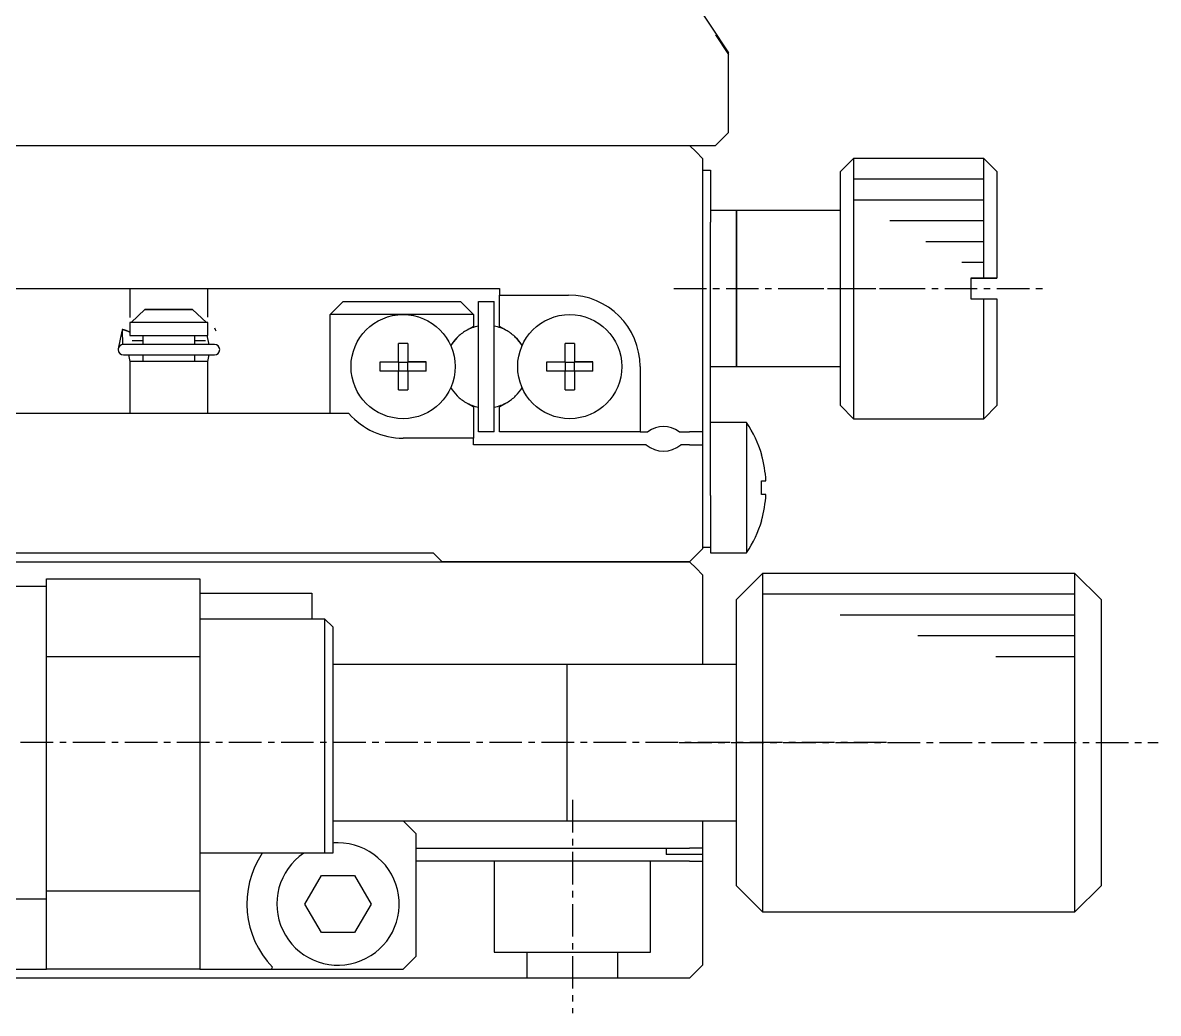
# Model space of a CAD drawing. Extents: x 372 to 608, y 46 to 208.
# Drawn here: x 564.66 to 608.27, y 94.65 to 132.72 of the extents above; entities that cross this region are included whole.
import ezdxf

# ---------------------------------------------------------------- set-up
doc = ezdxf.new("R2010")
doc.units = 0
doc.linetypes.add('CENTER', pattern=[2, 1.25, -0.25, 0.25, -0.25])
doc.layers.get('0').update_dxf_attribs({"linetype": 'CONTINUOUS'})
doc.layers.add('CENTER', color=1, linetype='CENTER')

msp = doc.modelspace()

# ---------------------------------------------------------------- linework, layer by layer
at = {"color": 7, "linetype": 'CONTINUOUS'}
for p, q in [((541.267, 208.002), (591.767, 131.56)), ((591.267, 132.257), (591.767, 131.502)), ((591.767, 128.502), (591.767, 131.56)), ((591.767, 128.502), (591.267, 128.002)), ((535.267, 128.002), (591.267, 128.002)), ((541.267, 128.002), (590.267, 128.002)), ((590.517, 127.752), (590.267, 128.002)), ((590.517, 127.752), (590.767, 127.502)), ((590.767, 127.502), (590.767, 117.002)), ((596.567, 127.502), (596.067, 127.002)), ((601.567, 127.502), (596.567, 127.502)), ((596.567, 127.502), (596.567, 117.502)), ((601.567, 122.902), (601.567, 127.502)), ((602.067, 127.002), (601.567, 127.502)), ((590.767, 127.052), (591.067, 127.052)), ((591.067, 127.052), (591.067, 125.052)), ((596.067, 118.002), (596.067, 127.002)), ((602.067, 127.002), (602.067, 122.902)), ((592.067, 125.502), (591.067, 125.502)), ((592.067, 125.502), (592.067, 119.502)), ((592.067, 119.502), (592.067, 125.502)), ((596.067, 125.502), (592.067, 125.502)), ((591.067, 114.552), (591.067, 125.052)), ((601.067, 122.902), (601.567, 122.902)), ((601.567, 122.902), (601.067, 122.902)), ((601.067, 122.902), (601.067, 122.102)), ((602.067, 122.902), (601.567, 122.902)), ((601.567, 122.902), (602.067, 122.902)), ((559.967, 122.502), (568.967, 122.502)), ((568.767, 122.502), (568.767, 121.389)), ((568.967, 122.502), (571.267, 122.502)), ((571.267, 122.502), (580.767, 122.502)), ((571.767, 121.408), (571.767, 122.502)), ((580.767, 122.502), (582.967, 122.502)), ((582.967, 122.502), (582.967, 122.252)), ((582.967, 121.046), (582.967, 122.252)), ((582.967, 122.252), (585.617, 122.252)), ((601.067, 122.102), (601.567, 122.102)), ((601.567, 117.502), (601.567, 122.102)), ((601.567, 122.102), (602.067, 122.102)), ((602.067, 122.102), (602.067, 118.002)), ((568.821, 121.202), (569.35, 121.702)), ((569.35, 121.702), (571.183, 121.702)), ((571.183, 121.702), (569.35, 121.702)), ((571.183, 121.702), (571.712, 121.202)), ((576.467, 121.502), (576.967, 122.002)), ((576.967, 122.002), (581.467, 122.002)), ((581.467, 122.002), (581.967, 121.502)), ((582.167, 117.002), (582.167, 122.002)), ((582.167, 122.002), (582.767, 122.002)), ((582.767, 117.002), (582.767, 122.002)), ((576.467, 117.702), (576.467, 121.502)), ((579.267, 121.502), (576.467, 121.502)), ((581.967, 121.502), (579.267, 121.502)), ((581.967, 121.502), (581.967, 121.046)), ((568.462, 120.869), (568.326, 120.181)), ((568.482, 120.921), (568.494, 120.352)), ((568.487, 120.93), (568.715, 120.86)), ((568.715, 120.86), (568.767, 120.835)), ((568.821, 121.202), (568.767, 121.202)), ((568.767, 121.202), (568.767, 120.702)), ((571.712, 121.202), (568.821, 121.202)), ((571.767, 121.202), (571.712, 121.202)), ((571.767, 120.702), (571.767, 121.202)), ((572.067, 120.921), (572.043, 120.974)), ((572.088, 120.868), (572.068, 120.921)), ((581.967, 121.046), (581.673, 120.877)), ((583.26, 120.877), (582.967, 121.046)), ((568.767, 120.702), (571.767, 120.702)), ((568.866, 120.502), (569.267, 120.502)), ((569.267, 120.702), (569.267, 120.354)), ((571.267, 120.354), (571.267, 120.702)), ((571.267, 120.502), (571.683, 120.502)), ((571.725, 120.702), (571.813, 120.354)), ((579.087, 119.682), (579.087, 120.388)), ((579.447, 120.388), (579.447, 119.682)), ((585.487, 119.682), (585.487, 120.388)), ((585.847, 120.388), (585.847, 119.682)), ((572.025, 120.354), (568.525, 120.354)), ((568.525, 119.954), (572.025, 119.954)), ((568.791, 119.702), (568.737, 119.954)), ((569.267, 119.954), (569.267, 119.702)), ((571.267, 119.702), (571.267, 119.954)), ((571.812, 119.954), (571.758, 119.702)), ((569.267, 119.702), (568.767, 119.702)), ((571.767, 119.702), (568.767, 119.702)), ((568.767, 119.702), (568.767, 117.702)), ((571.267, 119.702), (569.267, 119.702)), ((571.267, 119.702), (569.267, 119.702)), ((571.767, 119.702), (571.267, 119.702)), ((571.767, 117.702), (571.767, 119.702)), ((578.38, 119.682), (579.087, 119.682)), ((578.38, 119.682), (579.087, 119.682)), ((579.097, 119.672), (579.087, 119.682)), ((579.097, 119.332), (579.097, 119.672)), ((579.097, 119.672), (579.436, 119.672)), ((579.436, 119.672), (579.447, 119.682)), ((579.436, 119.672), (579.436, 119.332)), ((579.447, 119.682), (580.153, 119.682)), ((580.153, 119.682), (579.447, 119.682)), ((584.78, 119.682), (585.487, 119.682)), ((584.78, 119.682), (585.487, 119.682)), ((585.497, 119.672), (585.487, 119.682)), ((585.497, 119.332), (585.497, 119.672)), ((585.497, 119.672), (585.836, 119.672)), ((585.836, 119.672), (585.847, 119.682)), ((585.836, 119.672), (585.836, 119.332)), ((585.847, 119.682), (586.553, 119.682)), ((586.553, 119.682), (585.847, 119.682)), ((588.367, 119.502), (588.367, 117.002)), ((591.067, 119.502), (592.067, 119.502)), ((592.067, 119.502), (596.067, 119.502)), ((579.087, 119.322), (578.38, 119.322)), ((579.097, 119.332), (579.087, 119.322)), ((579.087, 118.616), (579.087, 119.322)), ((579.436, 119.332), (579.097, 119.332)), ((579.436, 119.332), (579.447, 119.322)), ((579.447, 119.322), (579.447, 118.616)), ((580.153, 119.322), (579.447, 119.322)), ((585.487, 119.322), (584.78, 119.322)), ((585.497, 119.332), (585.487, 119.322)), ((585.487, 118.616), (585.487, 119.322)), ((585.836, 119.332), (585.497, 119.332)), ((585.836, 119.332), (585.847, 119.322)), ((585.847, 119.322), (585.847, 118.616)), ((586.553, 119.322), (585.847, 119.322)), ((581.673, 118.127), (581.967, 117.957)), ((581.967, 117.957), (581.967, 116.752)), ((582.967, 117.957), (583.26, 118.127)), ((582.967, 117.002), (582.967, 117.957)), ((596.067, 118.002), (596.567, 117.502)), ((601.567, 117.502), (602.067, 118.002)), ((569.192, 117.702), (560.192, 117.702)), ((577.188, 117.702), (569.192, 117.702)), ((592.458, 117.352), (591.067, 117.352)), ((592.458, 117.352), (592.458, 112.352)), ((596.567, 117.502), (601.567, 117.502)), ((582.767, 117.002), (582.167, 117.002)), ((588.367, 117.002), (582.967, 117.002)), ((588.367, 117.002), (588.667, 117.002)), ((589.867, 117.002), (590.267, 117.002)), ((590.767, 117.002), (590.267, 117.002)), ((590.767, 117.002), (590.767, 116.502)), ((581.967, 116.752), (579.267, 116.752)), ((581.967, 116.502), (581.967, 116.752)), ((588.605, 116.502), (581.967, 116.502)), ((590.267, 116.502), (589.928, 116.502)), ((590.267, 116.502), (590.767, 116.502)), ((590.767, 116.502), (590.767, 112.502)), ((593.029, 116.11), (593.036, 116.114)), ((593.029, 115.112), (593.202, 115.112)), ((591.067, 114.552), (591.067, 112.552)), ((593.202, 114.592), (593.029, 114.592)), ((593.036, 113.59), (593.029, 113.593)), ((591.067, 112.552), (590.767, 112.552)), ((591.067, 112.552), (591.067, 112.352)), ((551.117, 112.352), (580.417, 112.352)), ((580.417, 112.352), (580.767, 112.002)), ((590.267, 112.002), (590.517, 112.252)), ((590.767, 112.502), (590.517, 112.252)), ((591.067, 112.352), (592.458, 112.352)), ((560.267, 112.002), (573.267, 112.002)), ((573.267, 112.002), (580.767, 112.002)), ((587.267, 112.002), (580.767, 112.002)), ((580.767, 112.002), (587.267, 112.002)), ((588.067, 112.002), (587.267, 112.002)), ((587.267, 112.002), (588.067, 112.002)), ((590.267, 112.002), (588.067, 112.002)), ((588.067, 112.002), (590.267, 112.002)), ((590.517, 111.752), (590.267, 112.002)), ((590.517, 111.752), (590.767, 111.502)), ((565.567, 108.352), (565.567, 111.352)), ((565.567, 111.352), (571.467, 111.352)), ((571.467, 111.352), (571.467, 108.352)), ((590.767, 111.502), (590.767, 111.052)), ((590.767, 111.502), (590.767, 108.052)), ((593.067, 111.552), (592.067, 110.552)), ((605.067, 111.552), (593.067, 111.552)), ((593.067, 111.552), (593.067, 104.993)), ((605.067, 98.552), (605.067, 111.552)), ((606.067, 110.552), (605.067, 111.552)), ((565.567, 111.052), (562.067, 111.052)), ((571.467, 110.802), (575.767, 110.802)), ((575.767, 110.802), (575.767, 109.802)), ((592.067, 105.002), (592.067, 110.552)), ((606.067, 110.552), (606.067, 99.552)), ((576.267, 109.802), (571.467, 109.802)), ((576.567, 109.502), (576.267, 109.802)), ((576.267, 100.802), (576.267, 109.802)), ((576.567, 109.502), (576.567, 100.802)), ((571.467, 108.352), (565.567, 108.352)), ((565.567, 99.352), (565.567, 108.352)), ((571.467, 108.352), (571.467, 99.352)), ((585.572, 108.052), (576.567, 108.052)), ((592.067, 108.052), (585.562, 108.052)), ((585.567, 102.052), (585.567, 108.052)), ((592.067, 99.552), (592.067, 105.002)), ((593.067, 104.993), (593.067, 98.552)), ((576.567, 102.052), (585.567, 102.052)), ((579.767, 101.552), (579.267, 102.052)), ((585.562, 102.052), (585.567, 102.052)), ((585.567, 102.052), (585.572, 102.052)), ((585.567, 102.052), (592.067, 102.052)), ((590.767, 102.052), (590.767, 101.002)), ((579.767, 96.852), (579.767, 101.552)), ((576.267, 100.802), (571.467, 100.802)), ((576.567, 100.802), (576.267, 100.802)), ((579.767, 101.002), (590.267, 101.002)), ((589.367, 101.002), (589.367, 100.752)), ((590.767, 100.752), (589.367, 100.752)), ((590.767, 101.002), (590.267, 101.002)), ((590.767, 101.002), (590.767, 100.752)), ((590.767, 100.752), (590.767, 100.502)), ((590.267, 100.502), (579.767, 100.502)), ((590.267, 100.502), (590.767, 100.502)), ((590.767, 100.502), (590.767, 96.502)), ((575.496, 98.852), (576.132, 99.952)), ((576.132, 99.952), (577.402, 99.952)), ((577.402, 99.952), (578.037, 98.852)), ((592.067, 99.552), (593.067, 98.552)), ((605.067, 98.552), (606.067, 99.552)), ((562.067, 99.052), (565.567, 99.052)), ((565.567, 96.352), (565.567, 99.352)), ((565.567, 99.352), (571.467, 99.352)), ((571.467, 99.352), (571.467, 96.352)), ((590.767, 99.052), (590.767, 97.702)), ((576.132, 97.752), (575.496, 98.852)), ((578.037, 98.852), (577.402, 97.752)), ((593.067, 98.552), (605.067, 98.552)), ((577.402, 97.752), (576.132, 97.752)), ((590.767, 97.702), (590.767, 96.502)), ((579.267, 96.352), (579.767, 96.852)), ((574.219, 96.352), (574.248, 96.421)), ((590.767, 96.502), (590.517, 96.252)), ((590.767, 96.502), (590.517, 96.252)), ((590.267, 96.002), (541.267, 96.002)), ((562.814, 96.352), (565.567, 96.352)), ((571.467, 96.352), (565.567, 96.352)), ((571.467, 96.352), (574.219, 96.352)), ((574.219, 96.352), (579.267, 96.352)), ((590.517, 96.252), (590.267, 96.002))]:
    msp.add_line(p, q, dxfattribs=at)
at = {"color": 3, "linetype": 'CONTINUOUS'}
for p, q in [((601.567, 126.702), (596.567, 126.702)), ((601.567, 125.902), (596.567, 125.902)), ((601.567, 125.102), (597.952, 125.102)), ((601.567, 124.302), (599.338, 124.302)), ((601.567, 123.502), (600.724, 123.502)), ((605.067, 110.752), (593.067, 110.752)), ((605.067, 109.952), (596.052, 109.952)), ((605.067, 109.152), (599.038, 109.152)), ((605.067, 108.352), (602.024, 108.352)), ((582.767, 100.502), (582.767, 97.002)), ((588.767, 97.002), (588.767, 100.502)), ((582.767, 97.002), (588.767, 97.002)), ((584.017, 97.002), (584.017, 96.002)), ((587.517, 96.002), (587.517, 97.002))]:
    msp.add_line(p, q, dxfattribs=at)
at = {"color": 7, "linetype": 'CONTINUOUS'}
for points in [[(568.485, 120.924, 0), (568.485, 120.924, 0), (568.485, 120.924, 0), (568.485, 120.924, 0), (568.485, 120.924, 0), (568.485, 120.924, 0), (568.485, 120.924, 0), (568.485, 120.924, 0), (568.485, 120.924, 0), (568.485, 120.924, 0), (568.485, 120.924, 0), (568.485, 120.924, 0), (568.485, 120.924, 0), (568.485, 120.924, 0), (568.485, 120.924, 0), (568.485, 120.924, 0), (568.485, 120.924, 0), (568.485, 120.924, 0), (568.485, 120.924, 0), (568.485, 120.924, 0), (568.485, 120.924, 0), (568.485, 120.924, 0), (568.485, 120.924, 0), (568.485, 120.924, 0), (568.485, 120.922, 0), (568.485, 120.922, 0), (568.485, 120.922, 0), (568.485, 120.922, 0), (568.485, 120.922, 0), (568.485, 120.922, 0), (568.485, 120.922, 0), (568.483, 120.922, 0), (568.483, 120.922, 0), (568.483, 120.922, 0), (568.483, 120.922, 0), (568.483, 120.922, 0), (568.483, 120.922, 0), (568.483, 120.922, 0), (568.483, 120.922, 0), (568.483, 120.922, 0), (568.483, 120.922, 0), (568.483, 120.922, 0), (568.483, 120.922, 0), (568.483, 120.922, 0), (568.483, 120.922, 0), (568.483, 120.922, 0), (568.483, 120.922, 0), (568.483, 120.922, 0), (568.483, 120.922, 0), (568.483, 120.922, 0), (568.483, 120.922, 0), (568.483, 120.922, 0), (568.483, 120.922, 0), (568.483, 120.922, 0), (568.483, 120.922, 0), (568.483, 120.922, 0), (568.483, 120.922, 0), (568.483, 120.922, 0), (568.483, 120.922, 0), (568.483, 120.922, 0), (568.483, 120.922, 0), (568.483, 120.922, 0), (568.483, 120.922, 0), (568.483, 120.922, 0), (568.483, 120.922, 0), (568.483, 120.922, 0), (568.483, 120.922, 0), (568.483, 120.922, 0), (568.483, 120.922, 0), (568.483, 120.922, 0), (568.483, 120.922, 0), (568.483, 120.922, 0), (568.483, 120.922, 0), (568.483, 120.922, 0), (568.483, 120.922, 0), (568.483, 120.922, 0), (568.483, 120.922, 0), (568.483, 120.922, 0), (568.483, 120.922, 0), (568.483, 120.922, 0), (568.483, 120.922, 0), (568.483, 120.922, 0), (568.483, 120.922, 0), (568.483, 120.922, 0), (568.483, 120.922, 0), (568.483, 120.922, 0), (568.483, 120.922, 0), (568.483, 120.922, 0), (568.483, 120.922, 0), (568.483, 120.922, 0), (568.483, 120.922, 0), (568.483, 120.922, 0), (568.483, 120.922, 0), (568.483, 120.922, 0), (568.483, 120.922, 0), (568.481, 120.922, 0), (568.481, 120.922, 0), (568.481, 120.922, 0), (568.481, 120.922, 0), (568.481, 120.922, 0), (568.481, 120.922, 0), (568.481, 120.922, 0), (568.481, 120.922, 0), (568.481, 120.922, 0), (568.481, 120.922, 0), (568.481, 120.922, 0), (568.481, 120.922, 0), (568.481, 120.922, 0), (568.481, 120.922, 0), (568.481, 120.922, 0), (568.481, 120.922, 0), (568.481, 120.922, 0), (568.481, 120.922, 0), (568.481, 120.922, 0), (568.481, 120.92, 0), (568.481, 120.92, 0), (568.481, 120.92, 0), (568.481, 120.92, 0), (568.481, 120.92, 0), (568.481, 120.92, 0), (568.481, 120.92, 0), (568.481, 120.92, 0), (568.481, 120.92, 0), (568.481, 120.92, 0), (568.481, 120.92, 0), (568.481, 120.92, 0), (568.481, 120.92, 0), (568.481, 120.92, 0), (568.481, 120.92, 0)], [(568.767, 120.824, 0), (568.763, 120.824, 0), (568.761, 120.826, 0), (568.759, 120.826, 0), (568.757, 120.828, 0), (568.755, 120.83, 0), (568.751, 120.83, 0), (568.749, 120.832, 0), (568.747, 120.834, 0), (568.745, 120.834, 0), (568.741, 120.836, 0), (568.739, 120.836, 0), (568.737, 120.838, 0), (568.735, 120.84, 0), (568.731, 120.84, 0), (568.729, 120.842, 0), (568.727, 120.842, 0), (568.723, 120.844, 0), (568.721, 120.846, 0), (568.719, 120.846, 0), (568.715, 120.848, 0), (568.713, 120.85, 0), (568.711, 120.85, 0), (568.707, 120.852, 0), (568.705, 120.852, 0), (568.703, 120.854, 0), (568.699, 120.856, 0), (568.697, 120.856, 0), (568.693, 120.858, 0), (568.691, 120.86, 0), (568.689, 120.86, 0), (568.685, 120.862, 0), (568.683, 120.862, 0), (568.681, 120.864, 0), (568.677, 120.866, 0), (568.675, 120.866, 0), (568.671, 120.868, 0), (568.669, 120.868, 0), (568.667, 120.87, 0), (568.663, 120.87, 0), (568.661, 120.872, 0), (568.657, 120.874, 0), (568.655, 120.874, 0), (568.653, 120.876, 0), (568.649, 120.876, 0), (568.647, 120.878, 0), (568.643, 120.878, 0), (568.641, 120.88, 0), (568.639, 120.882, 0), (568.635, 120.882, 0), (568.633, 120.884, 0), (568.631, 120.884, 0), (568.627, 120.886, 0), (568.625, 120.886, 0), (568.621, 120.888, 0), (568.619, 120.888, 0), (568.617, 120.89, 0), (568.613, 120.89, 0), (568.611, 120.892, 0), (568.609, 120.892, 0), (568.605, 120.894, 0), (568.603, 120.894, 0), (568.601, 120.896, 0), (568.599, 120.896, 0), (568.595, 120.898, 0), (568.593, 120.898, 0), (568.591, 120.9, 0), (568.587, 120.9, 0), (568.585, 120.9, 0), (568.583, 120.902, 0), (568.581, 120.902, 0), (568.577, 120.904, 0), (568.575, 120.904, 0), (568.573, 120.906, 0), (568.571, 120.906, 0), (568.569, 120.906, 0), (568.565, 120.908, 0), (568.563, 120.908, 0), (568.561, 120.908, 0), (568.559, 120.91, 0), (568.557, 120.91, 0), (568.555, 120.91, 0), (568.553, 120.912, 0), (568.551, 120.912, 0), (568.547, 120.912, 0), (568.545, 120.914, 0), (568.543, 120.914, 0), (568.541, 120.914, 0), (568.539, 120.916, 0), (568.537, 120.916, 0), (568.535, 120.916, 0), (568.533, 120.916, 0), (568.531, 120.918, 0), (568.529, 120.918, 0), (568.527, 120.918, 0), (568.525, 120.918, 0), (568.525, 120.92, 0), (568.523, 120.92, 0), (568.521, 120.92, 0), (568.519, 120.92, 0), (568.517, 120.92, 0), (568.515, 120.922, 0), (568.515, 120.922, 0), (568.513, 120.922, 0), (568.511, 120.922, 0), (568.509, 120.922, 0), (568.507, 120.922, 0), (568.507, 120.922, 0), (568.505, 120.922, 0), (568.503, 120.924, 0), (568.503, 120.924, 0), (568.501, 120.924, 0), (568.499, 120.924, 0), (568.499, 120.924, 0), (568.497, 120.924, 0), (568.497, 120.924, 0), (568.495, 120.924, 0), (568.495, 120.924, 0), (568.493, 120.924, 0), (568.493, 120.924, 0), (568.491, 120.924, 0), (568.491, 120.924, 0), (568.489, 120.924, 0), (568.489, 120.924, 0), (568.489, 120.924, 0), (568.487, 120.924, 0), (568.487, 120.924, 0), (568.485, 120.924, 0), (568.485, 120.924, 0)], [(579.447, 120.388, 0), (579.443, 120.388, 0), (579.441, 120.388, 0), (579.437, 120.388, 0), (579.435, 120.388, 0), (579.433, 120.388, 0), (579.429, 120.388, 0), (579.427, 120.388, 0), (579.423, 120.388, 0), (579.421, 120.388, 0), (579.419, 120.388, 0), (579.415, 120.388, 0), (579.413, 120.388, 0), (579.409, 120.388, 0), (579.407, 120.388, 0), (579.405, 120.388, 0), (579.401, 120.388, 0), (579.399, 120.388, 0), (579.395, 120.388, 0), (579.393, 120.388, 0), (579.389, 120.388, 0), (579.387, 120.39, 0), (579.385, 120.39, 0), (579.381, 120.39, 0), (579.379, 120.39, 0), (579.375, 120.39, 0), (579.373, 120.39, 0), (579.371, 120.39, 0), (579.367, 120.39, 0), (579.365, 120.39, 0), (579.361, 120.39, 0), (579.359, 120.39, 0), (579.357, 120.39, 0), (579.353, 120.39, 0), (579.351, 120.39, 0), (579.347, 120.39, 0), (579.345, 120.39, 0), (579.343, 120.39, 0), (579.339, 120.39, 0), (579.337, 120.39, 0), (579.333, 120.39, 0), (579.331, 120.39, 0), (579.329, 120.39, 0), (579.325, 120.39, 0), (579.323, 120.39, 0), (579.319, 120.39, 0), (579.317, 120.39, 0), (579.315, 120.39, 0), (579.311, 120.39, 0), (579.309, 120.39, 0), (579.305, 120.39, 0), (579.303, 120.39, 0), (579.299, 120.39, 0), (579.297, 120.39, 0), (579.295, 120.39, 0), (579.291, 120.39, 0), (579.289, 120.39, 0), (579.285, 120.39, 0), (579.283, 120.39, 0), (579.281, 120.39, 0), (579.277, 120.39, 0), (579.275, 120.39, 0), (579.271, 120.39, 0), (579.269, 120.39, 0), (579.267, 120.39, 0), (579.263, 120.39, 0), (579.261, 120.39, 0), (579.257, 120.39, 0), (579.255, 120.39, 0), (579.253, 120.39, 0), (579.249, 120.39, 0), (579.247, 120.39, 0), (579.243, 120.39, 0), (579.241, 120.39, 0), (579.239, 120.39, 0), (579.235, 120.39, 0), (579.233, 120.39, 0), (579.229, 120.39, 0), (579.227, 120.39, 0), (579.223, 120.39, 0), (579.221, 120.39, 0), (579.219, 120.39, 0), (579.215, 120.39, 0), (579.213, 120.39, 0), (579.209, 120.39, 0), (579.207, 120.39, 0), (579.205, 120.39, 0), (579.201, 120.39, 0), (579.199, 120.39, 0), (579.195, 120.39, 0), (579.193, 120.39, 0), (579.191, 120.39, 0), (579.187, 120.39, 0), (579.185, 120.39, 0), (579.181, 120.39, 0), (579.179, 120.39, 0), (579.177, 120.39, 0), (579.173, 120.39, 0), (579.171, 120.39, 0), (579.167, 120.39, 0), (579.165, 120.39, 0), (579.163, 120.39, 0), (579.159, 120.39, 0), (579.157, 120.39, 0), (579.153, 120.39, 0), (579.151, 120.39, 0), (579.149, 120.39, 0), (579.145, 120.39, 0), (579.143, 120.388, 0), (579.139, 120.388, 0), (579.137, 120.388, 0), (579.133, 120.388, 0), (579.131, 120.388, 0), (579.129, 120.388, 0), (579.125, 120.388, 0), (579.123, 120.388, 0), (579.119, 120.388, 0), (579.117, 120.388, 0), (579.115, 120.388, 0), (579.111, 120.388, 0), (579.109, 120.388, 0), (579.105, 120.388, 0), (579.103, 120.388, 0), (579.101, 120.388, 0), (579.097, 120.388, 0), (579.095, 120.388, 0), (579.091, 120.388, 0), (579.089, 120.388, 0), (579.087, 120.388, 0)], [(585.847, 120.388, 0), (585.843, 120.388, 0), (585.841, 120.388, 0), (585.837, 120.388, 0), (585.835, 120.388, 0), (585.833, 120.388, 0), (585.829, 120.388, 0), (585.827, 120.388, 0), (585.823, 120.388, 0), (585.821, 120.388, 0), (585.819, 120.388, 0), (585.815, 120.388, 0), (585.813, 120.388, 0), (585.809, 120.388, 0), (585.807, 120.388, 0), (585.805, 120.388, 0), (585.801, 120.388, 0), (585.799, 120.388, 0), (585.795, 120.388, 0), (585.793, 120.388, 0), (585.789, 120.388, 0), (585.787, 120.39, 0), (585.785, 120.39, 0), (585.781, 120.39, 0), (585.779, 120.39, 0), (585.775, 120.39, 0), (585.773, 120.39, 0), (585.771, 120.39, 0), (585.767, 120.39, 0), (585.765, 120.39, 0), (585.761, 120.39, 0), (585.759, 120.39, 0), (585.757, 120.39, 0), (585.753, 120.39, 0), (585.751, 120.39, 0), (585.747, 120.39, 0), (585.745, 120.39, 0), (585.743, 120.39, 0), (585.739, 120.39, 0), (585.737, 120.39, 0), (585.733, 120.39, 0), (585.731, 120.39, 0), (585.729, 120.39, 0), (585.725, 120.39, 0), (585.723, 120.39, 0), (585.719, 120.39, 0), (585.717, 120.39, 0), (585.715, 120.39, 0), (585.711, 120.39, 0), (585.709, 120.39, 0), (585.705, 120.39, 0), (585.703, 120.39, 0), (585.699, 120.39, 0), (585.697, 120.39, 0), (585.695, 120.39, 0), (585.691, 120.39, 0), (585.689, 120.39, 0), (585.685, 120.39, 0), (585.683, 120.39, 0), (585.681, 120.39, 0), (585.677, 120.39, 0), (585.675, 120.39, 0), (585.671, 120.39, 0), (585.669, 120.39, 0), (585.667, 120.39, 0), (585.663, 120.39, 0), (585.661, 120.39, 0), (585.657, 120.39, 0), (585.655, 120.39, 0), (585.653, 120.39, 0), (585.649, 120.39, 0), (585.647, 120.39, 0), (585.643, 120.39, 0), (585.641, 120.39, 0), (585.639, 120.39, 0), (585.635, 120.39, 0), (585.633, 120.39, 0), (585.629, 120.39, 0), (585.627, 120.39, 0), (585.623, 120.39, 0), (585.621, 120.39, 0), (585.619, 120.39, 0), (585.615, 120.39, 0), (585.613, 120.39, 0), (585.609, 120.39, 0), (585.607, 120.39, 0), (585.605, 120.39, 0), (585.601, 120.39, 0), (585.599, 120.39, 0), (585.595, 120.39, 0), (585.593, 120.39, 0), (585.591, 120.39, 0), (585.587, 120.39, 0), (585.585, 120.39, 0), (585.581, 120.39, 0), (585.579, 120.39, 0), (585.577, 120.39, 0), (585.573, 120.39, 0), (585.571, 120.39, 0), (585.567, 120.39, 0), (585.565, 120.39, 0), (585.563, 120.39, 0), (585.559, 120.39, 0), (585.557, 120.39, 0), (585.553, 120.39, 0), (585.551, 120.39, 0), (585.549, 120.39, 0), (585.545, 120.39, 0), (585.543, 120.388, 0), (585.539, 120.388, 0), (585.537, 120.388, 0), (585.533, 120.388, 0), (585.531, 120.388, 0), (585.529, 120.388, 0), (585.525, 120.388, 0), (585.523, 120.388, 0), (585.519, 120.388, 0), (585.517, 120.388, 0), (585.515, 120.388, 0), (585.511, 120.388, 0), (585.509, 120.388, 0), (585.505, 120.388, 0), (585.503, 120.388, 0), (585.501, 120.388, 0), (585.497, 120.388, 0), (585.495, 120.388, 0), (585.491, 120.388, 0), (585.489, 120.388, 0), (585.487, 120.388, 0)], [(578.379, 119.682, 0), (578.379, 119.678, 0), (578.379, 119.676, 0), (578.379, 119.672, 0), (578.379, 119.67, 0), (578.379, 119.668, 0), (578.379, 119.664, 0), (578.379, 119.662, 0), (578.379, 119.658, 0), (578.379, 119.656, 0), (578.379, 119.654, 0), (578.379, 119.65, 0), (578.379, 119.648, 0), (578.379, 119.644, 0), (578.379, 119.642, 0), (578.379, 119.64, 0), (578.379, 119.636, 0), (578.379, 119.634, 0), (578.379, 119.63, 0), (578.379, 119.628, 0), (578.379, 119.626, 0), (578.379, 119.622, 0), (578.379, 119.62, 0), (578.379, 119.616, 0), (578.379, 119.614, 0), (578.379, 119.612, 0), (578.379, 119.608, 0), (578.379, 119.606, 0), (578.379, 119.602, 0), (578.379, 119.6, 0), (578.379, 119.598, 0), (578.379, 119.594, 0), (578.379, 119.592, 0), (578.379, 119.588, 0), (578.379, 119.586, 0), (578.379, 119.584, 0), (578.379, 119.58, 0), (578.377, 119.578, 0), (578.377, 119.574, 0), (578.377, 119.572, 0), (578.377, 119.568, 0), (578.377, 119.566, 0), (578.377, 119.564, 0), (578.377, 119.56, 0), (578.377, 119.558, 0), (578.377, 119.554, 0), (578.377, 119.552, 0), (578.377, 119.55, 0), (578.377, 119.546, 0), (578.377, 119.544, 0), (578.377, 119.54, 0), (578.377, 119.538, 0), (578.377, 119.536, 0), (578.377, 119.532, 0), (578.377, 119.53, 0), (578.377, 119.526, 0), (578.377, 119.524, 0), (578.377, 119.522, 0), (578.377, 119.518, 0), (578.377, 119.516, 0), (578.377, 119.512, 0), (578.377, 119.51, 0), (578.377, 119.508, 0), (578.377, 119.504, 0), (578.377, 119.502, 0), (578.377, 119.498, 0), (578.377, 119.496, 0), (578.377, 119.492, 0), (578.377, 119.49, 0), (578.377, 119.488, 0), (578.377, 119.484, 0), (578.377, 119.482, 0), (578.377, 119.478, 0), (578.377, 119.476, 0), (578.377, 119.474, 0), (578.377, 119.47, 0), (578.377, 119.468, 0), (578.377, 119.464, 0), (578.377, 119.462, 0), (578.377, 119.46, 0), (578.377, 119.456, 0), (578.377, 119.454, 0), (578.377, 119.45, 0), (578.377, 119.448, 0), (578.377, 119.446, 0), (578.377, 119.442, 0), (578.377, 119.44, 0), (578.377, 119.436, 0), (578.377, 119.434, 0), (578.377, 119.432, 0), (578.377, 119.428, 0), (578.377, 119.426, 0), (578.379, 119.422, 0), (578.379, 119.42, 0), (578.379, 119.418, 0), (578.379, 119.414, 0), (578.379, 119.412, 0), (578.379, 119.408, 0), (578.379, 119.406, 0), (578.379, 119.402, 0), (578.379, 119.4, 0), (578.379, 119.398, 0), (578.379, 119.394, 0), (578.379, 119.392, 0), (578.379, 119.388, 0), (578.379, 119.386, 0), (578.379, 119.384, 0), (578.379, 119.38, 0), (578.379, 119.378, 0), (578.379, 119.374, 0), (578.379, 119.372, 0), (578.379, 119.37, 0), (578.379, 119.366, 0), (578.379, 119.364, 0), (578.379, 119.36, 0), (578.379, 119.358, 0), (578.379, 119.356, 0), (578.379, 119.352, 0), (578.379, 119.35, 0), (578.379, 119.346, 0), (578.379, 119.344, 0), (578.379, 119.342, 0), (578.379, 119.338, 0), (578.379, 119.336, 0), (578.379, 119.332, 0), (578.379, 119.33, 0), (578.379, 119.328, 0), (578.379, 119.324, 0), (578.379, 119.322, 0)], [(580.153, 119.322, 0), (580.153, 119.324, 0), (580.153, 119.328, 0), (580.153, 119.33, 0), (580.153, 119.332, 0), (580.153, 119.336, 0), (580.153, 119.338, 0), (580.153, 119.342, 0), (580.153, 119.344, 0), (580.153, 119.346, 0), (580.153, 119.35, 0), (580.153, 119.352, 0), (580.153, 119.356, 0), (580.153, 119.358, 0), (580.153, 119.36, 0), (580.153, 119.364, 0), (580.153, 119.366, 0), (580.153, 119.37, 0), (580.153, 119.372, 0), (580.153, 119.374, 0), (580.153, 119.378, 0), (580.153, 119.38, 0), (580.153, 119.384, 0), (580.153, 119.386, 0), (580.153, 119.388, 0), (580.153, 119.392, 0), (580.155, 119.394, 0), (580.155, 119.398, 0), (580.155, 119.4, 0), (580.155, 119.402, 0), (580.155, 119.406, 0), (580.155, 119.408, 0), (580.155, 119.412, 0), (580.155, 119.414, 0), (580.155, 119.418, 0), (580.155, 119.42, 0), (580.155, 119.422, 0), (580.155, 119.426, 0), (580.155, 119.428, 0), (580.155, 119.432, 0), (580.155, 119.434, 0), (580.155, 119.436, 0), (580.155, 119.44, 0), (580.155, 119.442, 0), (580.155, 119.446, 0), (580.155, 119.448, 0), (580.155, 119.45, 0), (580.155, 119.454, 0), (580.155, 119.456, 0), (580.155, 119.46, 0), (580.155, 119.462, 0), (580.155, 119.464, 0), (580.155, 119.468, 0), (580.155, 119.47, 0), (580.155, 119.474, 0), (580.155, 119.476, 0), (580.155, 119.478, 0), (580.155, 119.482, 0), (580.155, 119.484, 0), (580.155, 119.488, 0), (580.155, 119.49, 0), (580.155, 119.492, 0), (580.155, 119.496, 0), (580.155, 119.498, 0), (580.155, 119.502, 0), (580.155, 119.504, 0), (580.155, 119.508, 0), (580.155, 119.51, 0), (580.155, 119.512, 0), (580.155, 119.516, 0), (580.155, 119.518, 0), (580.155, 119.522, 0), (580.155, 119.524, 0), (580.155, 119.526, 0), (580.155, 119.53, 0), (580.155, 119.532, 0), (580.155, 119.536, 0), (580.155, 119.538, 0), (580.155, 119.54, 0), (580.155, 119.544, 0), (580.155, 119.546, 0), (580.155, 119.55, 0), (580.155, 119.552, 0), (580.155, 119.554, 0), (580.155, 119.558, 0), (580.155, 119.56, 0), (580.155, 119.564, 0), (580.155, 119.566, 0), (580.155, 119.568, 0), (580.155, 119.572, 0), (580.155, 119.574, 0), (580.155, 119.578, 0), (580.155, 119.58, 0), (580.155, 119.584, 0), (580.155, 119.586, 0), (580.155, 119.588, 0), (580.155, 119.592, 0), (580.155, 119.594, 0), (580.155, 119.598, 0), (580.155, 119.6, 0), (580.155, 119.602, 0), (580.155, 119.606, 0), (580.155, 119.608, 0), (580.153, 119.612, 0), (580.153, 119.614, 0), (580.153, 119.616, 0), (580.153, 119.62, 0), (580.153, 119.622, 0), (580.153, 119.626, 0), (580.153, 119.628, 0), (580.153, 119.63, 0), (580.153, 119.634, 0), (580.153, 119.636, 0), (580.153, 119.64, 0), (580.153, 119.642, 0), (580.153, 119.644, 0), (580.153, 119.648, 0), (580.153, 119.65, 0), (580.153, 119.654, 0), (580.153, 119.656, 0), (580.153, 119.658, 0), (580.153, 119.662, 0), (580.153, 119.664, 0), (580.153, 119.668, 0), (580.153, 119.67, 0), (580.153, 119.672, 0), (580.153, 119.676, 0), (580.153, 119.678, 0), (580.153, 119.682, 0)], [(584.779, 119.682, 0), (584.779, 119.678, 0), (584.779, 119.676, 0), (584.779, 119.672, 0), (584.779, 119.67, 0), (584.779, 119.668, 0), (584.779, 119.664, 0), (584.779, 119.662, 0), (584.779, 119.658, 0), (584.779, 119.656, 0), (584.779, 119.654, 0), (584.779, 119.65, 0), (584.779, 119.648, 0), (584.779, 119.644, 0), (584.779, 119.642, 0), (584.779, 119.64, 0), (584.779, 119.636, 0), (584.779, 119.634, 0), (584.779, 119.63, 0), (584.779, 119.628, 0), (584.779, 119.626, 0), (584.779, 119.622, 0), (584.779, 119.62, 0), (584.779, 119.616, 0), (584.779, 119.614, 0), (584.779, 119.612, 0), (584.779, 119.608, 0), (584.779, 119.606, 0), (584.779, 119.602, 0), (584.779, 119.6, 0), (584.779, 119.598, 0), (584.779, 119.594, 0), (584.779, 119.592, 0), (584.779, 119.588, 0), (584.779, 119.586, 0), (584.779, 119.584, 0), (584.779, 119.58, 0), (584.777, 119.578, 0), (584.777, 119.574, 0), (584.777, 119.572, 0), (584.777, 119.568, 0), (584.777, 119.566, 0), (584.777, 119.564, 0), (584.777, 119.56, 0), (584.777, 119.558, 0), (584.777, 119.554, 0), (584.777, 119.552, 0), (584.777, 119.55, 0), (584.777, 119.546, 0), (584.777, 119.544, 0), (584.777, 119.54, 0), (584.777, 119.538, 0), (584.777, 119.536, 0), (584.777, 119.532, 0), (584.777, 119.53, 0), (584.777, 119.526, 0), (584.777, 119.524, 0), (584.777, 119.522, 0), (584.777, 119.518, 0), (584.777, 119.516, 0), (584.777, 119.512, 0), (584.777, 119.51, 0), (584.777, 119.508, 0), (584.777, 119.504, 0), (584.777, 119.502, 0), (584.777, 119.498, 0), (584.777, 119.496, 0), (584.777, 119.492, 0), (584.777, 119.49, 0), (584.777, 119.488, 0), (584.777, 119.484, 0), (584.777, 119.482, 0), (584.777, 119.478, 0), (584.777, 119.476, 0), (584.777, 119.474, 0), (584.777, 119.47, 0), (584.777, 119.468, 0), (584.777, 119.464, 0), (584.777, 119.462, 0), (584.777, 119.46, 0), (584.777, 119.456, 0), (584.777, 119.454, 0), (584.777, 119.45, 0), (584.777, 119.448, 0), (584.777, 119.446, 0), (584.777, 119.442, 0), (584.777, 119.44, 0), (584.777, 119.436, 0), (584.777, 119.434, 0), (584.777, 119.432, 0), (584.777, 119.428, 0), (584.777, 119.426, 0), (584.779, 119.422, 0), (584.779, 119.42, 0), (584.779, 119.418, 0), (584.779, 119.414, 0), (584.779, 119.412, 0), (584.779, 119.408, 0), (584.779, 119.406, 0), (584.779, 119.402, 0), (584.779, 119.4, 0), (584.779, 119.398, 0), (584.779, 119.394, 0), (584.779, 119.392, 0), (584.779, 119.388, 0), (584.779, 119.386, 0), (584.779, 119.384, 0), (584.779, 119.38, 0), (584.779, 119.378, 0), (584.779, 119.374, 0), (584.779, 119.372, 0), (584.779, 119.37, 0), (584.779, 119.366, 0), (584.779, 119.364, 0), (584.779, 119.36, 0), (584.779, 119.358, 0), (584.779, 119.356, 0), (584.779, 119.352, 0), (584.779, 119.35, 0), (584.779, 119.346, 0), (584.779, 119.344, 0), (584.779, 119.342, 0), (584.779, 119.338, 0), (584.779, 119.336, 0), (584.779, 119.332, 0), (584.779, 119.33, 0), (584.779, 119.328, 0), (584.779, 119.324, 0), (584.779, 119.322, 0)], [(586.553, 119.322, 0), (586.553, 119.324, 0), (586.553, 119.328, 0), (586.553, 119.33, 0), (586.553, 119.332, 0), (586.553, 119.336, 0), (586.553, 119.338, 0), (586.553, 119.342, 0), (586.553, 119.344, 0), (586.553, 119.346, 0), (586.553, 119.35, 0), (586.553, 119.352, 0), (586.553, 119.356, 0), (586.553, 119.358, 0), (586.553, 119.36, 0), (586.553, 119.364, 0), (586.553, 119.366, 0), (586.553, 119.37, 0), (586.553, 119.372, 0), (586.553, 119.374, 0), (586.553, 119.378, 0), (586.553, 119.38, 0), (586.553, 119.384, 0), (586.553, 119.386, 0), (586.553, 119.388, 0), (586.553, 119.392, 0), (586.555, 119.394, 0), (586.555, 119.398, 0), (586.555, 119.4, 0), (586.555, 119.402, 0), (586.555, 119.406, 0), (586.555, 119.408, 0), (586.555, 119.412, 0), (586.555, 119.414, 0), (586.555, 119.418, 0), (586.555, 119.42, 0), (586.555, 119.422, 0), (586.555, 119.426, 0), (586.555, 119.428, 0), (586.555, 119.432, 0), (586.555, 119.434, 0), (586.555, 119.436, 0), (586.555, 119.44, 0), (586.555, 119.442, 0), (586.555, 119.446, 0), (586.555, 119.448, 0), (586.555, 119.45, 0), (586.555, 119.454, 0), (586.555, 119.456, 0), (586.555, 119.46, 0), (586.555, 119.462, 0), (586.555, 119.464, 0), (586.555, 119.468, 0), (586.555, 119.47, 0), (586.555, 119.474, 0), (586.555, 119.476, 0), (586.555, 119.478, 0), (586.555, 119.482, 0), (586.555, 119.484, 0), (586.555, 119.488, 0), (586.555, 119.49, 0), (586.555, 119.492, 0), (586.555, 119.496, 0), (586.555, 119.498, 0), (586.555, 119.502, 0), (586.555, 119.504, 0), (586.555, 119.508, 0), (586.555, 119.51, 0), (586.555, 119.512, 0), (586.555, 119.516, 0), (586.555, 119.518, 0), (586.555, 119.522, 0), (586.555, 119.524, 0), (586.555, 119.526, 0), (586.555, 119.53, 0), (586.555, 119.532, 0), (586.555, 119.536, 0), (586.555, 119.538, 0), (586.555, 119.54, 0), (586.555, 119.544, 0), (586.555, 119.546, 0), (586.555, 119.55, 0), (586.555, 119.552, 0), (586.555, 119.554, 0), (586.555, 119.558, 0), (586.555, 119.56, 0), (586.555, 119.564, 0), (586.555, 119.566, 0), (586.555, 119.568, 0), (586.555, 119.572, 0), (586.555, 119.574, 0), (586.555, 119.578, 0), (586.555, 119.58, 0), (586.555, 119.584, 0), (586.555, 119.586, 0), (586.555, 119.588, 0), (586.555, 119.592, 0), (586.555, 119.594, 0), (586.555, 119.598, 0), (586.555, 119.6, 0), (586.555, 119.602, 0), (586.555, 119.606, 0), (586.555, 119.608, 0), (586.553, 119.612, 0), (586.553, 119.614, 0), (586.553, 119.616, 0), (586.553, 119.62, 0), (586.553, 119.622, 0), (586.553, 119.626, 0), (586.553, 119.628, 0), (586.553, 119.63, 0), (586.553, 119.634, 0), (586.553, 119.636, 0), (586.553, 119.64, 0), (586.553, 119.642, 0), (586.553, 119.644, 0), (586.553, 119.648, 0), (586.553, 119.65, 0), (586.553, 119.654, 0), (586.553, 119.656, 0), (586.553, 119.658, 0), (586.553, 119.662, 0), (586.553, 119.664, 0), (586.553, 119.668, 0), (586.553, 119.67, 0), (586.553, 119.672, 0), (586.553, 119.676, 0), (586.553, 119.678, 0), (586.553, 119.682, 0)], [(579.087, 118.615, 0), (579.089, 118.615, 0), (579.091, 118.615, 0), (579.095, 118.615, 0), (579.097, 118.615, 0), (579.101, 118.615, 0), (579.103, 118.615, 0), (579.105, 118.615, 0), (579.109, 118.615, 0), (579.111, 118.615, 0), (579.115, 118.615, 0), (579.117, 118.615, 0), (579.119, 118.615, 0), (579.123, 118.615, 0), (579.125, 118.615, 0), (579.129, 118.615, 0), (579.131, 118.614, 0), (579.133, 118.614, 0), (579.137, 118.614, 0), (579.139, 118.614, 0), (579.143, 118.614, 0), (579.145, 118.614, 0), (579.149, 118.614, 0), (579.151, 118.614, 0), (579.153, 118.614, 0), (579.157, 118.614, 0), (579.159, 118.614, 0), (579.163, 118.614, 0), (579.165, 118.614, 0), (579.167, 118.614, 0), (579.171, 118.614, 0), (579.173, 118.614, 0), (579.177, 118.614, 0), (579.179, 118.614, 0), (579.181, 118.614, 0), (579.185, 118.614, 0), (579.187, 118.614, 0), (579.191, 118.614, 0), (579.193, 118.614, 0), (579.195, 118.614, 0), (579.199, 118.614, 0), (579.201, 118.613, 0), (579.205, 118.613, 0), (579.207, 118.613, 0), (579.209, 118.613, 0), (579.213, 118.613, 0), (579.215, 118.613, 0), (579.219, 118.613, 0), (579.221, 118.613, 0), (579.223, 118.613, 0), (579.227, 118.613, 0), (579.229, 118.613, 0), (579.233, 118.613, 0), (579.235, 118.613, 0), (579.239, 118.613, 0), (579.241, 118.613, 0), (579.243, 118.613, 0), (579.247, 118.613, 0), (579.249, 118.613, 0), (579.253, 118.613, 0), (579.255, 118.613, 0), (579.257, 118.613, 0), (579.261, 118.613, 0), (579.263, 118.613, 0), (579.267, 118.613, 0), (579.269, 118.613, 0), (579.271, 118.613, 0), (579.275, 118.613, 0), (579.277, 118.613, 0), (579.281, 118.613, 0), (579.283, 118.613, 0), (579.285, 118.613, 0), (579.289, 118.613, 0), (579.291, 118.613, 0), (579.295, 118.613, 0), (579.297, 118.613, 0), (579.299, 118.613, 0), (579.303, 118.613, 0), (579.305, 118.613, 0), (579.309, 118.613, 0), (579.311, 118.613, 0), (579.315, 118.613, 0), (579.317, 118.613, 0), (579.319, 118.613, 0), (579.323, 118.613, 0), (579.325, 118.613, 0), (579.329, 118.613, 0), (579.331, 118.613, 0), (579.333, 118.614, 0), (579.337, 118.614, 0), (579.339, 118.614, 0), (579.343, 118.614, 0), (579.345, 118.614, 0), (579.347, 118.614, 0), (579.351, 118.614, 0), (579.353, 118.614, 0), (579.357, 118.614, 0), (579.359, 118.614, 0), (579.361, 118.614, 0), (579.365, 118.614, 0), (579.367, 118.614, 0), (579.371, 118.614, 0), (579.373, 118.614, 0), (579.375, 118.614, 0), (579.379, 118.614, 0), (579.381, 118.614, 0), (579.385, 118.614, 0), (579.387, 118.614, 0), (579.389, 118.614, 0), (579.393, 118.614, 0), (579.395, 118.614, 0), (579.399, 118.614, 0), (579.401, 118.614, 0), (579.405, 118.615, 0), (579.407, 118.615, 0), (579.409, 118.615, 0), (579.413, 118.615, 0), (579.415, 118.615, 0), (579.419, 118.615, 0), (579.421, 118.615, 0), (579.423, 118.615, 0), (579.427, 118.615, 0), (579.429, 118.615, 0), (579.433, 118.615, 0), (579.435, 118.615, 0), (579.437, 118.615, 0), (579.441, 118.615, 0), (579.443, 118.615, 0), (579.447, 118.615, 0)], [(585.487, 118.615, 0), (585.489, 118.615, 0), (585.491, 118.615, 0), (585.495, 118.615, 0), (585.497, 118.615, 0), (585.501, 118.615, 0), (585.503, 118.615, 0), (585.505, 118.615, 0), (585.509, 118.615, 0), (585.511, 118.615, 0), (585.515, 118.615, 0), (585.517, 118.615, 0), (585.519, 118.615, 0), (585.523, 118.615, 0), (585.525, 118.615, 0), (585.529, 118.615, 0), (585.531, 118.614, 0), (585.533, 118.614, 0), (585.537, 118.614, 0), (585.539, 118.614, 0), (585.543, 118.614, 0), (585.545, 118.614, 0), (585.549, 118.614, 0), (585.551, 118.614, 0), (585.553, 118.614, 0), (585.557, 118.614, 0), (585.559, 118.614, 0), (585.563, 118.614, 0), (585.565, 118.614, 0), (585.567, 118.614, 0), (585.571, 118.614, 0), (585.573, 118.614, 0), (585.577, 118.614, 0), (585.579, 118.614, 0), (585.581, 118.614, 0), (585.585, 118.614, 0), (585.587, 118.614, 0), (585.591, 118.614, 0), (585.593, 118.614, 0), (585.595, 118.614, 0), (585.599, 118.614, 0), (585.601, 118.613, 0), (585.605, 118.613, 0), (585.607, 118.613, 0), (585.609, 118.613, 0), (585.613, 118.613, 0), (585.615, 118.613, 0), (585.619, 118.613, 0), (585.621, 118.613, 0), (585.623, 118.613, 0), (585.627, 118.613, 0), (585.629, 118.613, 0), (585.633, 118.613, 0), (585.635, 118.613, 0), (585.639, 118.613, 0), (585.641, 118.613, 0), (585.643, 118.613, 0), (585.647, 118.613, 0), (585.649, 118.613, 0), (585.653, 118.613, 0), (585.655, 118.613, 0), (585.657, 118.613, 0), (585.661, 118.613, 0), (585.663, 118.613, 0), (585.667, 118.613, 0), (585.669, 118.613, 0), (585.671, 118.613, 0), (585.675, 118.613, 0), (585.677, 118.613, 0), (585.681, 118.613, 0), (585.683, 118.613, 0), (585.685, 118.613, 0), (585.689, 118.613, 0), (585.691, 118.613, 0), (585.695, 118.613, 0), (585.697, 118.613, 0), (585.699, 118.613, 0), (585.703, 118.613, 0), (585.705, 118.613, 0), (585.709, 118.613, 0), (585.711, 118.613, 0), (585.715, 118.613, 0), (585.717, 118.613, 0), (585.719, 118.613, 0), (585.723, 118.613, 0), (585.725, 118.613, 0), (585.729, 118.613, 0), (585.731, 118.613, 0), (585.733, 118.614, 0), (585.737, 118.614, 0), (585.739, 118.614, 0), (585.743, 118.614, 0), (585.745, 118.614, 0), (585.747, 118.614, 0), (585.751, 118.614, 0), (585.753, 118.614, 0), (585.757, 118.614, 0), (585.759, 118.614, 0), (585.761, 118.614, 0), (585.765, 118.614, 0), (585.767, 118.614, 0), (585.771, 118.614, 0), (585.773, 118.614, 0), (585.775, 118.614, 0), (585.779, 118.614, 0), (585.781, 118.614, 0), (585.785, 118.614, 0), (585.787, 118.614, 0), (585.789, 118.614, 0), (585.793, 118.614, 0), (585.795, 118.614, 0), (585.799, 118.614, 0), (585.801, 118.614, 0), (585.805, 118.615, 0), (585.807, 118.615, 0), (585.809, 118.615, 0), (585.813, 118.615, 0), (585.815, 118.615, 0), (585.819, 118.615, 0), (585.821, 118.615, 0), (585.823, 118.615, 0), (585.827, 118.615, 0), (585.829, 118.615, 0), (585.833, 118.615, 0), (585.835, 118.615, 0), (585.837, 118.615, 0), (585.841, 118.615, 0), (585.843, 118.615, 0), (585.847, 118.615, 0)], [(593.029, 114.592, 0), (593.029, 114.596, 0), (593.029, 114.6, 0), (593.029, 114.604, 0), (593.029, 114.608, 0), (593.029, 114.612, 0), (593.031, 114.616, 0), (593.031, 114.62, 0), (593.031, 114.624, 0), (593.031, 114.628, 0), (593.031, 114.632, 0), (593.031, 114.636, 0), (593.031, 114.641, 0), (593.031, 114.645, 0), (593.031, 114.649, 0), (593.031, 114.653, 0), (593.031, 114.657, 0), (593.031, 114.661, 0), (593.033, 114.665, 0), (593.033, 114.669, 0), (593.033, 114.673, 0), (593.033, 114.677, 0), (593.033, 114.681, 0), (593.033, 114.685, 0), (593.033, 114.689, 0), (593.033, 114.693, 0), (593.033, 114.697, 0), (593.033, 114.701, 0), (593.033, 114.706, 0), (593.033, 114.71, 0), (593.033, 114.714, 0), (593.033, 114.718, 0), (593.033, 114.722, 0), (593.035, 114.726, 0), (593.035, 114.73, 0), (593.035, 114.734, 0), (593.035, 114.738, 0), (593.035, 114.742, 0), (593.035, 114.746, 0), (593.035, 114.75, 0), (593.035, 114.754, 0), (593.035, 114.758, 0), (593.035, 114.762, 0), (593.035, 114.766, 0), (593.035, 114.771, 0), (593.035, 114.775, 0), (593.035, 114.779, 0), (593.035, 114.783, 0), (593.035, 114.787, 0), (593.035, 114.791, 0), (593.035, 114.795, 0), (593.035, 114.799, 0), (593.035, 114.803, 0), (593.035, 114.807, 0), (593.035, 114.811, 0), (593.035, 114.815, 0), (593.035, 114.819, 0), (593.035, 114.823, 0), (593.035, 114.827, 0), (593.035, 114.831, 0), (593.035, 114.836, 0), (593.035, 114.84, 0), (593.035, 114.844, 0), (593.035, 114.848, 0), (593.035, 114.852, 0), (593.035, 114.856, 0), (593.035, 114.86, 0), (593.035, 114.864, 0), (593.035, 114.868, 0), (593.035, 114.872, 0), (593.035, 114.876, 0), (593.035, 114.88, 0), (593.035, 114.884, 0), (593.035, 114.888, 0), (593.035, 114.892, 0), (593.035, 114.897, 0), (593.035, 114.901, 0), (593.035, 114.905, 0), (593.035, 114.909, 0), (593.035, 114.913, 0), (593.035, 114.917, 0), (593.035, 114.921, 0), (593.035, 114.925, 0), (593.035, 114.929, 0), (593.035, 114.933, 0), (593.035, 114.937, 0), (593.035, 114.941, 0), (593.035, 114.945, 0), (593.035, 114.949, 0), (593.035, 114.953, 0), (593.035, 114.957, 0), (593.035, 114.962, 0), (593.035, 114.966, 0), (593.035, 114.97, 0), (593.035, 114.974, 0), (593.035, 114.978, 0), (593.033, 114.982, 0), (593.033, 114.986, 0), (593.033, 114.99, 0), (593.033, 114.994, 0), (593.033, 114.998, 0), (593.033, 115.002, 0), (593.033, 115.006, 0), (593.033, 115.01, 0), (593.033, 115.014, 0), (593.033, 115.018, 0), (593.033, 115.022, 0), (593.033, 115.027, 0), (593.033, 115.031, 0), (593.033, 115.035, 0), (593.033, 115.039, 0), (593.031, 115.043, 0), (593.031, 115.047, 0), (593.031, 115.051, 0), (593.031, 115.055, 0), (593.031, 115.059, 0), (593.031, 115.063, 0), (593.031, 115.067, 0), (593.031, 115.071, 0), (593.031, 115.075, 0), (593.031, 115.079, 0), (593.031, 115.083, 0), (593.031, 115.087, 0), (593.029, 115.092, 0), (593.029, 115.096, 0), (593.029, 115.1, 0), (593.029, 115.104, 0), (593.029, 115.108, 0), (593.029, 115.112, 0)]]:
    msp.add_polyline3d(points, dxfattribs=at)
for centre in [(579.267, 119.502), (585.667, 119.502)]:
    msp.add_circle(centre, 2, dxfattribs=at)
for centre, radius, start, end in [((585.617, 119.502), 2.75, 0, 90), ((582.467, 119.502), 1.587, 120, 135), ((582.467, 119.502), 1.587, 100.893, 120), ((582.467, 119.502), 1.587, 60, 79.1069), ((582.467, 119.502), 1.587, 45, 60), ((582.581, 119.387), 1.75, 134.9956, 148.1135), ((582.467, 119.502), 1.587, 135, 149.5667), ((582.352, 119.387), 1.75, 31.8865, 45.0044), ((582.467, 119.502), 1.587, 30.4332, 45), ((568.525, 120.154), 0.2, 90, 270), ((572.025, 120.154), 0.2, 270, 90), ((582.581, 119.617), 1.75, 211.8865, 225.0044), ((582.467, 119.502), 1.587, 210.4333, 225), ((582.467, 119.502), 1.587, 315, 329.5668), ((582.352, 119.617), 1.75, 314.9956, 328.1135), ((582.467, 119.502), 1.587, 225, 240), ((582.467, 119.502), 1.587, 300, 315), ((582.467, 119.502), 1.587, 240, 259.107), ((582.467, 119.502), 1.587, 280.8931, 300), ((579.267, 119.502), 2.75, 220.8852, 270), ((588.717, 114.852), 4.5, 16.2858, 33.749), ((589.267, 116.202), 1, 53.1301, 126.8699), ((589.267, 117.252), 1, 228.5904, 311.4096), ((588.717, 114.852), 4.492, 3.3178, 16.2694), ((588.717, 114.852), 4.492, 343.7306, 356.6822), ((588.717, 114.852), 4.5, 326.251, 343.7142), ((576.767, 98.852), 2.35, 123.9231, 90), ((576.767, 98.852), 2.35, 90, 94.8821), ((576.767, 98.852), 3.5, 146.1416, 223.989)]:
    msp.add_arc(centre, radius, start, end, dxfattribs=at)
at = {"layer": 'CENTER', "color": 1, "linetype": 'CENTER'}
for p, q in [((589.667, 122.502), (598.467, 122.502)), ((594.067, 122.502), (604.067, 122.502)), ((597.83, 105.052), (548.669, 105.052)), ((589.867, 105.052), (608.267, 105.052)), ((585.767, 102.852), (585.767, 94.652))]:
    msp.add_line(p, q, dxfattribs=at)

doc.saveas('drawing.dxf')
